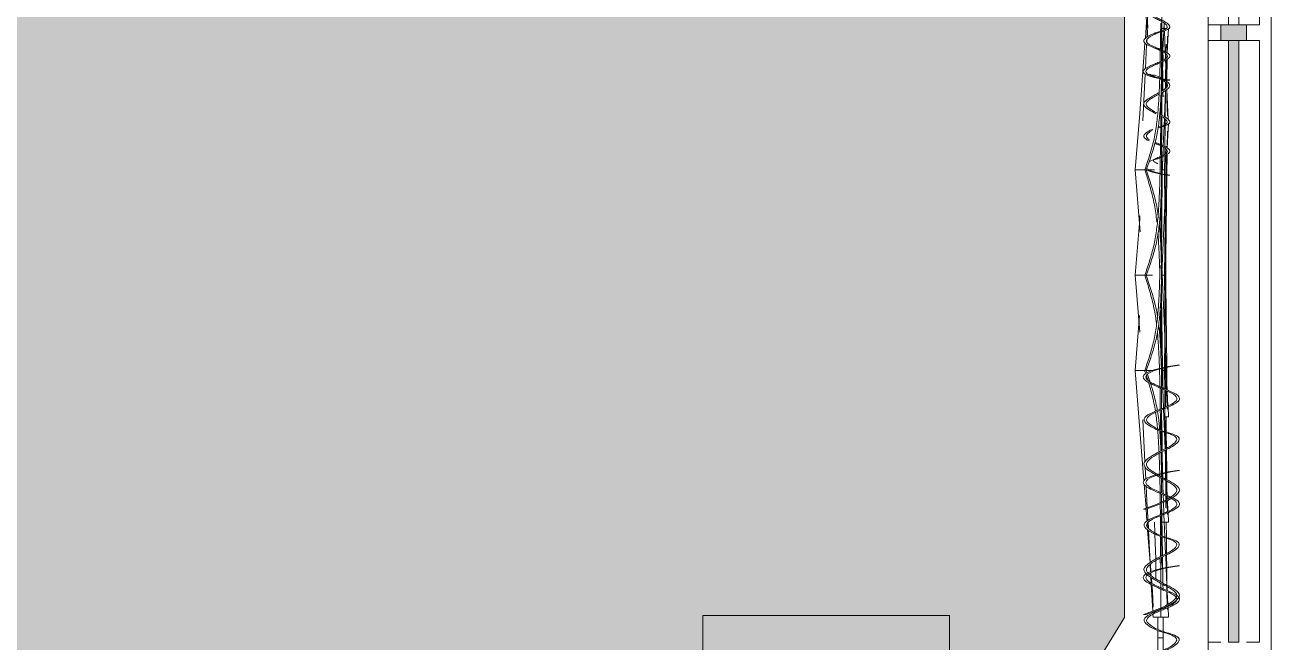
# Model space of a CAD drawing. Header units: inches. Extents: x -2332 to 1043, y -456 to 2193.
# Drawn here: x 884.5 to 1005.7, y 307.7 to 367.7 of the extents above; entities that cross this region are included whole.
import ezdxf

# ---------------------------------------------------------------- set-up
doc = ezdxf.new("R2010")
doc.units = ezdxf.units.IN
doc.header["$MEASUREMENT"] = 0
for name, color, linetype, lineweight in [('A-ANNO-KEYN', 231, 'Continuous', 9), ('A-CLNG', 13, 'Continuous', 13), ('A-GLAZ-CURT', 52, 'Continuous', 13), ('A-GLAZ-CWMG', 51, 'Continuous', 13), ('I-FURN', 30, 'Continuous', 9), ('I-WALL', 2, 'Continuous', 13)]:
    doc.layers.add(name, color=color, linetype=linetype, lineweight=lineweight)

# ---------------------------------------------------------------- blocks, each defined once
blk = doc.blocks.new('System Panel - Glazed-7824390-7TH FLOOR REFLECTED CEILING PLAN')
at = {"layer": 'A-GLAZ-CURT', "color": 8, "lineweight": 20}
for p, q in [((-30.25, -0.5), (-30.25, 0.5)), ((-30.25, 0.5), (30.25, 0.5)), ((30.25, -0.5), (-30.25, -0.5))]:
    blk.add_line(p, q, dxfattribs=at)
blk = doc.blocks.new('System Panel - Glazed-7824389-7TH FLOOR REFLECTED CEILING PLAN')
at = {"layer": 'A-GLAZ-CURT', "lineweight": 9}
blk.add_hatch(color=7, dxfattribs=at).paths.add_polyline_path([(-29.25, 0.5), (-29.25, -0.5), (29.25, -0.5), (29.25, 0.5), (-6.71, 0.5)], flags=0)
at = {"layer": 'A-GLAZ-CURT', "color": 8, "lineweight": 20}
for p, q in [((-29.25, -0.5), (-29.25, 0.5)), ((-29.25, 0.5), (29.25, 0.5)), ((29.25, 0.5), (29.25, -0.5)), ((29.25, -0.5), (-29.25, -0.5))]:
    blk.add_line(p, q, dxfattribs=at)
blk = doc.blocks.new('Rectangular Mullion - 2_5_ x 5_ rectangular-V21-7TH FLOOR REFLECTED CEILING PLAN')
at = {"layer": 'A-GLAZ-CWMG', "lineweight": 9}
for p, q in [((1000.83, 366.21), (999.58, 366.21)), ((1004.58, 366.21), (1003.33, 366.21)), ((1004.58, 307.71), (1004.58, 366.21)), ((999.58, 307.71), (1000.83, 307.71)), ((1003.33, 307.71), (1004.58, 307.71))]:
    blk.add_line(p, q, dxfattribs=at)
blk = doc.blocks.new('Rectangular Mullion - 2_5_ x 5_ rectangular-V22-7TH FLOOR REFLECTED CEILING PLAN')
at = {"layer": 'A-GLAZ-CWMG', "lineweight": 9}
for p, q in [((1004.58, 367.71), (1004.58, 428.21)), ((999.58, 367.71), (1000.83, 367.71)), ((1003.33, 367.71), (1004.58, 367.71))]:
    blk.add_line(p, q, dxfattribs=at)
blk = doc.blocks.new('Rectangular Mullion - 1_5_ x 2_5_ rectangular SS-7796925-7TH FLOOR REFLECTED CEILING PLAN')
at = {"layer": 'A-GLAZ-CWMG', "lineweight": 9}
blk.add_hatch(color=7, dxfattribs=at).paths.add_polyline_path([(-0.75, 0.5), (-0.75, 1.25), (0.75, 1.25), (0.75, -1.25), (-0.75, -1.25), (-0.75, -0.5)], flags=0)
at = {"layer": 'A-GLAZ-CWMG', "color": 8, "lineweight": 20}
for p, q in [((0.75, 1.25), (-0.75, 1.25)), ((-0.75, 1.25), (-0.75, -1.25)), ((0.75, -1.25), (0.75, 1.25)), ((-0.75, -1.25), (0.75, -1.25))]:
    blk.add_line(p, q, dxfattribs=at)
blk = doc.blocks.new('Curtains_and_Valance_14992 - Curtains_and_Valance_14992-7816730-7TH FLOOR REFLECTED CEILING PLAN')
at = {"layer": 'I-FURN'}
for p, q in [((0.1, -13.09), (0.14, -7.22)), ((-1.35, -9.6), (-1.47, -11.2)), ((-1.31, -11.08), (-1.28, -10.45)), ((0.02, -9.75), (0.02, -10)), ((0.07, -10), (0.02, -10)), ((0.07, -9.75), (0.07, -10)), ((0.22, -12.39), (0.31, -10.51)), ((0.31, -10.41), (0.34, -9.72)), ((-1.47, -14.15), (-1.35, -11.8)), ((-1.33, -11.6), (-1.32, -11.33)), ((0.54, -11.79), (0.53, -12.55)), ((0.18, -13.37), (0.22, -12.51)), ((0.52, -13.32), (0.5, -15.19)), ((0.53, -12.72), (0.52, -13.16)), ((0.11, -15.09), (0.18, -13.51)), ((-1.73, -19.22), (-1.5, -14.67)), ((0.08, -15.75), (0.1, -15.24)), ((0.5, -15.23), (0.49, -15.33)), ((0.49, -15.52), (0.49, -16.09)), ((0.48, -16.28), (0.45, -18.87)), ((0.45, -19.05), (0.44, -19.59)), ((0.44, -19.71), (0.42, -21.74)), ((0.41, -22.63), (0.39, -24)), ((0.41, -21.89), (0.41, -22.49)), ((-2.45, -24), (-1.98, -30.03)), ((-1.4, -24), (-1.54, -24)), ((-1.54, -24), (-1.4, -24)), ((0.39, -24), (0.39, -24.42)), ((0.39, -24.47), (0.6, -43.16)), ((0.56, -43.17), (0.1, -32.66)), ((0.65, -45.4), (0.56, -43.21)), ((0.6, -43.2), (0.62, -45.39)), ((1.61, -42.98), (1.86, -42.98)), ((0.72, -46.95), (0.66, -45.51)), ((0.77, -48), (0.73, -47.06)), ((-1.39, -56.98), (-1.64, -56.98))]:
    blk.add_line(p, q, dxfattribs=at)
at = {"layer": 'I-FURN', "flags": 128}
for points in [[(-1.51, -11.68), (-2.02, -18.53), (-2.45, -24)], [(0.2, -43.23), (0.1, -36.17), (0.1, -35.85)], [(0.25, -45.19), (0.23, -44.92), (0.21, -43.3)], [(0.62, -45.49), (0.62, -45.63), (0.67, -46.98)], [(0.67, -47.09), (0.67, -47.24), (0.67, -47.25)], [(0.43, -48), (0.48, -48), (0.6, -48), (0.69, -48), (0.75, -48), (0.77, -48)]]:
    blk.add_lwpolyline(points, dxfattribs=at)
at = {"layer": 'I-FURN'}
for points, knots in [([(0.01, -10.6), (0.01, -10.82), (0, -11.38), (-0.01, -11.94), (-0.01, -12.28)], [-0.95253, -0.95253, -0.95253, -0.95253, -0.9, -0.8238032, -0.8238032, -0.8238032, -0.8238032]), ([(0.1, -12.33), (0.1, -11.98), (0.09, -11.38), (0.08, -10.81), (0.08, -10.58)], [-0.1797054, -0.1797054, -0.1797054, -0.1797054, -0.1, -0.0457287, -0.0457287, -0.0457287, -0.0457287]), ([(-0.01, -12.4), (-0.02, -12.46), (-0.02, -12.82), (-0.03, -13.17), (-0.03, -13.46)], [-0.81545434, -0.81545434, -0.81545434, -0.81545434, -0.8, -0.73642031, -0.73642031, -0.73642031, -0.73642031]), ([(0.1, -13.4), (0.1, -13.14), (0.1, -12.82), (0.1, -12.5), (0.1, -12.45)], [-0.25872381, -0.25872381, -0.25872381, -0.25872381, -0.2, -0.1884559, -0.1884559, -0.1884559, -0.1884559]), ([(-0.04, -13.57), (-0.04, -13.7), (-0.05, -14.17), (-0.06, -14.65), (-0.07, -15)], [-0.7286671, -0.7286671, -0.7286671, -0.7286671, -0.7, -0.6255811, -0.6255811, -0.6255811, -0.6255811]), ([(0.09, -15.08), (0.1, -14.71), (0.1, -14.18), (0.1, -13.67), (0.1, -13.52)], [-0.3796272, -0.3796272, -0.3796272, -0.3796272, -0.3, -0.2668633, -0.2668633, -0.2668633, -0.2668633]), ([(-0.08, -15.13), (-0.08, -15.2), (-0.1, -15.75), (-0.13, -16.54), (-0.19, -17.5), (-0.24, -18.23), (-0.31, -18.96), (-0.4, -19.69), (-0.51, -20.42), (-0.71, -21.39), (-0.98, -22.35), (-1.29, -23.3), (-1.45, -23.77), (-1.54, -24)], [-0.6166271, -0.6166271, -0.6166271, -0.6166271, -0.6, -0.5, -0.45, -0.4, -0.35, -0.3, -0.25, -0.2, -0.1, -0.05, 0, 0, 0, 0]), ([(-1.4, -24), (-1.31, -23.77), (-1.14, -23.3), (-0.89, -22.59), (-0.67, -21.88), (-0.47, -21.16), (-0.32, -20.44), (-0.2, -19.7), (-0.11, -18.97), (-0.04, -18.24), (0.01, -17.52), (0.05, -16.55), (0.08, -15.79), (0.09, -15.27), (0.09, -15.22)], [-1, -1, -1, -1, -0.95, -0.9, -0.85, -0.8, -0.75, -0.7, -0.65, -0.6, -0.55, -0.5, -0.4, -0.3898148, -0.3898148, -0.3898148, -0.3898148]), ([(-1.54, -24), (-1.55, -24), (-1.97, -24), (-2.45, -24), (-2.45, -24)], [0.5653678, 0.5653678, 0.5653678, 0.5653678, 0.5726335, 0.8017248, 0.8017248, 0.8017248, 0.8017248]), ([(-2.45, -24), (-2.45, -24), (-1.99, -24), (-1.55, -24), (-1.53, -24)], [1.9593711, 1.9593711, 1.9593711, 1.9593711, 2.1884623, 2.1957281, 2.1957281, 2.1957281, 2.1957281]), ([(-1.54, -24), (-1.44, -24.26), (-1.27, -24.79), (-1.04, -25.58), (-0.82, -26.38), (-0.63, -27.18), (-0.49, -27.98), (-0.4, -28.63), (-0.36, -29.01), (-0.34, -29.12)], [-1, -1, -1, -1, -0.9615385, -0.9230769, -0.8846154, -0.8461538, -0.8076923, -0.7692308, -0.7534644, -0.7534644, -0.7534644, -0.7534644]), ([(-0.2, -28.62), (-0.23, -28.4), (-0.3, -27.92), (-0.44, -27.16), (-0.64, -26.36), (-0.87, -25.57), (-1.12, -24.78), (-1.31, -24.26), (-1.4, -24)], [-0.2237122, -0.2237122, -0.2237122, -0.2237122, -0.1923077, -0.1538462, -0.1153846, -0.0769231, -0.0384615, 0, 0, 0, 0]), ([(-0.57, -24), (-0.63, -24), (-0.8, -24), (-1, -24), (-1.12, -24)], [1.64548024, 1.64548024, 1.64548024, 1.64548024, 1.68117514, 1.72881693, 1.72881693, 1.72881693, 1.72881693]), ([(-1.12, -24), (-1, -24), (-0.8, -24), (-0.63, -24), (-0.57, -24)], [1.03227894, 1.03227894, 1.03227894, 1.03227894, 1.07992073, 1.11561563, 1.11561563, 1.11561563, 1.11561563]), ([(0.39, -24), (0.39, -24), (0.33, -24), (0.15, -24), (0.12, -24)], [0.8415912, 0.8415912, 0.8415912, 0.8415912, 0.9285503, 0.9477681, 0.9477681, 0.9477681, 0.9477681]), ([(0.12, -24), (0.15, -24), (0.33, -24), (0.38, -24), (0.37, -24)], [1.8133278, 1.8133278, 1.8133278, 1.8133278, 1.8325455, 1.9195047, 1.9195047, 1.9195047, 1.9195047]), ([(-0.25, -30.2), (-0.24, -30.26), (-0.22, -30.59), (-0.18, -31.18), (-0.13, -32.22), (-0.1, -33.08), (-0.08, -33.67), (-0.08, -33.76)], [-0.7014696, -0.7014696, -0.7014696, -0.7014696, -0.6923077, -0.6538462, -0.6153846, -0.5384615, -0.5252226, -0.5252226, -0.5252226, -0.5252226]), ([(0.08, -33.23), (0.07, -32.81), (0.06, -32.12), (0.02, -31.17), (-0.03, -30.37), (-0.08, -29.75), (-0.11, -29.38), (-0.12, -29.29)], [-0.4484661, -0.4484661, -0.4484661, -0.4484661, -0.3846154, -0.3461538, -0.3076923, -0.2692308, -0.2554567, -0.2554567, -0.2554567, -0.2554567]), ([(0.09, -42.71), (0.08, -42.36), (0.07, -41.62), (0.07, -40.43), (0.08, -39.17), (0.09, -37.84), (0.1, -36.45), (0.1, -35.22), (0.1, -34.45), (0.09, -34.18)], [-1, -1, -1, -1, -0.9230769, -0.8461538, -0.7692308, -0.6923077, -0.6153846, -0.5384615, -0.4968711, -0.4968711, -0.4968711, -0.4968711]), ([(-0.02, -37.31), (-0.02, -37.48), (-0.01, -38.58), (0, -39.87), (0, -40.94), (0, -41.19)], [-0.3372398, -0.3372398, -0.3372398, -0.3372398, -0.3076923, -0.1538462, -0.1051624, -0.1051624, -0.1051624, -0.1051624]), ([(-1.64, -56.98), (0.13, -56.34), (0.66, -56.03), (2.24, -55.04), (0.08, -53.99), (-0.13, -53.86), (-0.52, -53.59), (-2.41, -52.62), (-0.06, -51.37), (0.07, -51.31), (1.07, -50.84), (2.12, -49.99), (0.08, -49.42), (-0.1, -49.35), (-0.56, -49.18), (-2.4, -48.2), (-0.08, -47.31), (0.1, -47.23), (0.5, -47.06), (2.4, -46.2), (0.12, -45.29), (-0.06, -45.2), (-0.57, -44.96), (-3.36, -43.73), (1.61, -42.98)], [-2.535586, -2.535586, -2.535586, -2.535586, -2.414522, -2.27896, -2.153705, -2.066847, -1.987855, -1.841589, -1.704487, -1.595738, -1.523539, -1.396845, -1.295283, -1.217642, -1.140633, -1.000182, -0.867615, -0.781054, -0.705446, -0.567258, -0.435385, -0.346028, -0.240006, 0, 0, 0, 0]), ([(1.86, -42.98), (-3.11, -43.73), (-0.32, -44.96), (0.19, -45.2), (0.37, -45.29), (2.65, -46.2), (0.75, -47.06), (0.35, -47.23), (0.17, -47.31), (-2.15, -48.2), (-0.31, -49.18), (0.15, -49.35), (0.33, -49.42), (2.37, -49.99), (1.32, -50.84), (0.32, -51.31), (0.19, -51.37), (-2.16, -52.62), (-0.27, -53.59), (0.12, -53.86), (0.33, -53.99), (2.49, -55.04), (0.91, -56.03), (0.38, -56.34), (-1.39, -56.98)], [-2.535586, -2.535586, -2.535586, -2.535586, -2.29558, -2.189558, -2.100201, -1.968328, -1.83014, -1.754532, -1.667971, -1.535404, -1.394953, -1.317944, -1.240303, -1.138741, -1.012047, -0.939848, -0.831099, -0.693997, -0.547731, -0.468739, -0.381881, -0.256626, -0.121064, 0, 0, 0, 0])]:
    blk.add_open_spline(points, degree=3, knots=knots, dxfattribs=at)
for points in [[(0.02, -10), (0.02, -10.17), (0.01, -10.34), (0.01, -10.52)], [(0.08, -10.5), (0.08, -10.33), (0.07, -10.16), (0.07, -10)], [(0.07, -42.71), (0.07, -42.71), (0.08, -42.71), (0.09, -42.71)]]:
    blk.add_open_spline(points, degree=3, dxfattribs=at)
blk = doc.blocks.new('Curtains_and_Valance_14992 - Curtains_and_Valance_14992-V37-7TH FLOOR REFLECTED CEILING PLAN')
at = {"layer": 'I-FURN'}
for p, q in [((-1.43, 10.81), (-1.25, 8.55)), ((-1.22, 9.27), (-1.29, 10.7)), ((0.37, 9.12), (0.34, 9.78)), ((0.46, 6.99), (0.38, 9.02)), ((0.18, 6.13), (0.17, 7.01)), ((0.49, 6.32), (0.47, 6.83)), ((0.58, 4.29), (0.5, 6.17)), ((0.21, 4.36), (0.19, 5.99)), ((0.59, 5.5), (0.6, 4.29)), ((-0.83, 4.71), (-0.58, 4.71)), ((0.23, 3.22), (0.21, 4.19)), ((0.59, 4.11), (0.58, 4.27)), ((0.6, 4.27), (0.61, 4.09)), ((0.61, 3.58), (0.6, 3.85)), ((0.61, 3.83), (0.61, 3.58)), ((0.27, 2.59), (0.23, 3.07)), ((0.75, 0.4), (0.62, 3.32)), ((0.67, -0.75), (0.65, -2.38)), ((0.55, -4.95), (0.63, -3.04)), ((0.65, -2.99), (0.62, -4.97)), ((0.64, -2.78), (0.64, -2.65)), ((0.65, -2.71), (0.65, -2.77)), ((0.1, -15.28), (0.54, -4.98)), ((0.62, -4.98), (0.39, -23.67)), ((0.69, -4.98), (0.44, -4.98)), ((0.67, -5.02), (0.92, -5.02)), ((0.06, -7.04), (0.07, -10)), ((0.02, -7.93), (0.02, -10)), ((0.07, -10), (0.02, -10)), ((-2.03, -18.66), (-2.45, -24)), ((-0.11, -20.24), (-0.1, -19.92)), ((-2.45, -24), (-1.62, -34.74)), ((-1.4, -24), (-1.54, -24)), ((-1.54, -24), (-1.4, -24)), ((0.39, -23.75), (0.39, -24)), ((0.39, -24), (0.41, -25.8)), ((0.41, -25.9), (0.43, -27.58)), ((0.43, -27.69), (0.45, -29.95)), ((-1.52, -32.87), (-1.73, -28.8)), ((0.45, -30.02), (0.47, -31.62)), ((0.16, -34), (0.07, -32.05)), ((0.47, -31.74), (0.5, -33.93)), ((-1.43, -34.56), (-1.49, -33.42)), ((-1.59, -35.07), (-1.41, -37.4)), ((0.18, -34.39), (0.16, -34.06)), ((0.25, -35.98), (0.18, -34.53)), ((0.5, -33.97), (0.5, -34.57)), ((0.51, -34.7), (0.52, -36.09)), ((-1.29, -37.35), (-1.4, -35.27)), ((0.1, -35.91), (0.1, -35.85)), ((0.28, -36.73), (0.25, -36.09)), ((0.52, -36.2), (0.53, -36.56)), ((-1.41, -37.48), (-1.32, -38.64)), ((-1.22, -38.58), (-1.28, -37.44)), ((0.13, -37.97), (0.11, -36.91)), ((0.33, -37.88), (0.28, -36.84)), ((0.53, -36.73), (0.53, -37.37)), ((-1.18, -39.34), (-1.21, -38.76)), ((-0.55, -39.78), (-0.58, -38.75)), ((0.16, -40.1), (0.13, -38.07)), ((0.43, -40.19), (0.33, -37.98)), ((0.55, -38.75), (0.57, -40.23)), ((-1.3, -38.88), (-1.27, -39.24)), ((-1.25, -39.5), (-1.01, -42.66)), ((-1.01, -42.66), (-1.17, -39.56)), ((-0.47, -42.34), (-0.54, -39.91)), ((0.19, -42.01), (0.16, -40.18)), ((0.5, -41.86), (0.43, -40.27)), ((0.57, -40.31), (0.58, -41.81)), ((0.2, -43.23), (0.19, -42.12)), ((0.56, -43.17), (0.51, -41.97)), ((0.58, -41.94), (0.6, -43.16)), ((-0.96, -43.58), (-1, -42.84)), ((-0.99, -42.84), (-0.94, -43.56)), ((-0.45, -44.26), (-0.45, -43.47)), ((0.02, -42.71), (0.02, -43.28)), ((0.02, -42.71), (0.05, -42.71)), ((0.02, -43.35), (0.02, -44.54)), ((0.05, -42.71), (0.04, -43.28)), ((0.04, -43.34), (0.04, -44.55)), ((0.23, -44.67), (0.21, -43.3)), ((0.63, -44.88), (0.56, -43.21)), ((0.6, -43.2), (0.62, -44.87)), ((1.61, -42.98), (1.86, -42.98)), ((-0.94, -43.95), (-0.96, -43.68)), ((-0.93, -43.67), (-0.9, -43.98)), ((-0.91, -44.68), (-0.93, -44.12)), ((-0.76, -47.41), (-0.9, -44.82)), ((-0.89, -44.15), (-0.85, -44.71)), ((-0.45, -44.46), (-0.45, -44.41)), ((0.02, -44.69), (0.02, -45.12)), ((0.03, -44.7), (0.03, -45.13)), ((0.02, -45.24), (0.02, -47.09)), ((0.03, -45.24), (0.02, -47.09)), ((0.27, -45.41), (0.26, -45.34)), ((0.62, -45.01), (0.62, -45.39)), ((0.65, -45.4), (0.64, -45.02)), ((0.71, -46.74), (0.66, -45.51)), ((0.02, -47.2), (0.02, -47.26)), ((0.02, -47.2), (0.02, -47.27)), ((0.66, -46.91), (0.67, -46.98)), ((0.72, -46.95), (0.72, -46.88)), ((0.77, -48), (0.73, -47.06)), ((-0.75, -47.58), (-0.76, -47.52)), ((-0.73, -48), (-0.75, -47.7)), ((-0.25, -49.18), (-0.25, -48)), ((0.02, -47.36), (0.02, -48)), ((0.02, -47.36), (0.02, -48)), ((0.25, -48), (0.25, -49.38)), ((-0.25, -51.48), (-0.25, -49.29)), ((0.25, -49.45), (0.25, -51.23))]:
    blk.add_line(p, q, dxfattribs=at)
at = {"layer": 'I-FURN', "flags": 128}
for points in [[(0.17, 7.13), (0.1, 11.83), (0.1, 13.09)], [(0.61, 3.31), (0.62, 2.37), (0.67, 0.76), (0.67, 0.75)], [(0.43, 0), (0.48, 0), (0.58, 0)], [(0.58, 0), (0.48, 0), (0.43, 0)], [(0.66, -2.38), (0.74, -0.51), (0.76, -0.05)], [(0.16, -4.88), (0.27, -2.59), (0.27, -2.59)], [(0.1, -13.09), (0.15, -5.18), (0.16, -4.93)], [(0.11, -36.8), (0.1, -36.17), (0.1, -36.02)], [(-0.45, -43.41), (-0.45, -42.93), (-0.47, -42.48)], [(0.25, -45.23), (0.23, -44.92), (0.23, -44.8)], [(-0.84, -44.85), (-0.79, -45.47), (-0.7, -47.01)], [(0.62, -45.49), (0.62, -45.63), (0.66, -46.77)], [(0.67, -47.09), (0.67, -47.24), (0.67, -47.25)], [(-0.73, -48), (-0.71, -48), (-0.66, -48), (-0.57, -48), (-0.45, -48), (-0.31, -48), (-0.15, -48), (0.02, -48)], [(0.02, -48), (0.18, -48), (0.34, -48), (0.48, -48), (0.6, -48), (0.69, -48), (0.75, -48), (0.77, -48)]]:
    blk.add_lwpolyline(points, dxfattribs=at)
at = {"layer": 'I-FURN'}
for points, knots in [([(0.05, 3.11), (0.3, 3.25), (0.95, 3.73), (0.33, 4.2), (-0.61, 4.6), (-1.08, 4.79)], [-0.3379425, -0.3379425, -0.3379425, -0.3379425, -0.2566261, -0.1210637, -0.0330683, -0.0330683, -0.0330683, -0.0330683]), ([(-0.58, 4.71), (-0.03, 4.5), (0.34, 4.28), (1.33, 3.66), (0.33, 3.12), (0.04, 2.98)], [-2.5025176, -2.5025176, -2.5025176, -2.5025176, -2.4145222, -2.2789599, -2.1675837, -2.1675837, -2.1675837, -2.1675837]), ([(-0.44, 0.96), (-0.51, 0.99), (-0.71, 1.1), (-2.21, 1.89), (-0.85, 2.59), (-0.58, 2.78), (-0.46, 2.84), (-0.23, 2.97), (-0.19, 2.99)], [-0.8962465, -0.8962465, -0.8962465, -0.8962465, -0.8310987, -0.6939966, -0.547731, -0.4687392, -0.3818809, -0.3642532, -0.3642532, -0.3642532, -0.3642532]), ([(-0.17, 2.87), (-0.26, 2.82), (-0.34, 2.77), (-0.6, 2.59), (-1.96, 1.89), (-0.67, 1.21), (-0.4, 1.06), (-0.37, 1.05)], [-2.1325841, -2.1325841, -2.1325841, -2.1325841, -2.0668467, -1.9878549, -1.8415893, -1.7044872, -1.6881287, -1.6881287, -1.6881287, -1.6881287]), ([(-0.09, 0.91), (-0.07, 0.9), (0.05, 0.85), (0.54, 0.62), (1.29, 0.01), (-0.03, -0.36), (-0.21, -0.42), (-0.25, -0.44)], [-1.607344, -1.607344, -1.607344, -1.607344, -1.5957381, -1.5235391, -1.3968453, -1.2952834, -1.2482835, -1.2482835, -1.2482835, -1.2482835]), ([(-0.24, -0.35), (0.02, -0.28), (1.02, 0.02), (0.37, 0.55), (-0.02, 0.76), (-0.1, 0.8)], [-1.2329466, -1.2329466, -1.2329466, -1.2329466, -1.1387406, -1.0120468, -0.9733341, -0.9733341, -0.9733341, -0.9733341]), ([(-1.11, -1.69), (-1.35, -1.57), (-2, -1.17), (-1.08, -0.68), (-0.79, -0.55), (-0.75, -0.53)], [-1.6143606, -1.6143606, -1.6143606, -1.6143606, -1.535404, -1.394953, -1.3695045, -1.3695045, -1.3695045, -1.3695045]), ([(-0.81, -0.68), (-1.09, -0.83), (-1.6, -1.17), (-1.23, -1.48), (-1.08, -1.57)], [-1.1152669, -1.1152669, -1.1152669, -1.1152669, -1.0001819, -0.9459031, -0.9459031, -0.9459031, -0.9459031]), ([(-1.08, -3.68), (-1.03, -3.66), (-0.7, -3.51), (-0.52, -3.43), (-0.39, -3.36), (1.24, -2.71), (-0.12, -2.1), (-0.38, -1.99), (-0.45, -1.96), (-0.52, -1.93)], [-2.3143251, -2.3143251, -2.3143251, -2.3143251, -2.2955795, -2.1895577, -2.1002012, -1.968328, -1.8301397, -1.7545324, -1.6977692, -1.6977692, -1.6977692, -1.6977692]), ([(-0.52, -1.83), (-0.48, -1.85), (-0.24, -1.94), (-0.16, -1.97), (0.12, -2.1), (1.51, -2.71), (-0.19, -3.36), (-0.16, -3.43), (-0.93, -3.51), (-0.49, -3.79), (-0.27, -3.9)], [-0.8823549, -0.8823549, -0.8823549, -0.8823549, -0.8676145, -0.7810535, -0.7054462, -0.5672579, -0.4353847, -0.3460282, -0.2400064, -0.1781492, -0.1781492, -0.1781492, -0.1781492]), ([(-1.4, -24), (-1.31, -23.77), (-1.14, -23.3), (-0.89, -22.59), (-0.67, -21.88), (-0.47, -21.16), (-0.32, -20.44), (-0.2, -19.7), (-0.11, -18.97), (-0.04, -18.24), (0.01, -17.52), (0.05, -16.55), (0.09, -15.36), (0.1, -13.96), (0.1, -12.6), (0.09, -11.27), (0.08, -10.42), (0.07, -10)], [-1, -1, -1, -1, -0.95, -0.9, -0.85, -0.8, -0.75, -0.7, -0.65, -0.6, -0.55, -0.5, -0.4, -0.3, -0.2, -0.1, 0, 0, 0, 0]), ([(0.02, -10), (0.01, -10.42), (0.01, -10.91), (0, -11.41), (0, -11.48)], [-1, -1, -1, -1, -0.9, -0.8848785, -0.8848785, -0.8848785, -0.8848785]), ([(-0.04, -13.75), (-0.04, -13.82), (-0.05, -14.35), (-0.08, -15.36), (-0.13, -16.54), (-0.19, -17.5), (-0.23, -18.17), (-0.27, -18.6), (-0.29, -18.78)], [-0.7159399, -0.7159399, -0.7159399, -0.7159399, -0.7, -0.6, -0.5, -0.45, -0.4, -0.3621551, -0.3621551, -0.3621551, -0.3621551]), ([(-0.3, -18.87), (-0.3, -18.9), (-0.33, -19.17), (-0.4, -19.69), (-0.51, -20.42), (-0.71, -21.39), (-0.98, -22.35), (-1.29, -23.3), (-1.45, -23.77), (-1.54, -24)], [-0.3562529, -0.3562529, -0.3562529, -0.3562529, -0.35, -0.3, -0.25, -0.2, -0.1, -0.05, 0, 0, 0, 0]), ([(-1.54, -24), (-1.55, -24), (-1.97, -24), (-2.45, -24), (-2.45, -24)], [0.5653678, 0.5653678, 0.5653678, 0.5653678, 0.5726335, 0.8017248, 0.8017248, 0.8017248, 0.8017248]), ([(-2.45, -24), (-2.45, -24), (-1.99, -24), (-1.55, -24), (-1.53, -24)], [1.9593711, 1.9593711, 1.9593711, 1.9593711, 2.1884623, 2.1957281, 2.1957281, 2.1957281, 2.1957281]), ([(-0.78, -24), (-0.78, -24), (-0.97, -24), (-1.19, -24), (-1.41, -24)], [1.68047876, 1.68047876, 1.68047876, 1.68047876, 1.68117514, 1.76627385, 1.76627385, 1.76627385, 1.76627385]), ([(-1.4, -24), (-1.19, -24), (-0.97, -24), (-0.78, -24), (-0.78, -24)], [0.99482202, 0.99482202, 0.99482202, 0.99482202, 1.07992073, 1.08061711, 1.08061711, 1.08061711, 1.08061711]), ([(0.39, -24), (0.39, -24), (0.33, -24), (0.17, -24), (0.15, -24)], [0.8415912, 0.8415912, 0.8415912, 0.8415912, 0.9285503, 0.9419478, 0.9419478, 0.9419478, 0.9419478]), ([(0.15, -24), (0.17, -24), (0.33, -24), (0.38, -24), (0.37, -24)], [1.8191481, 1.8191481, 1.8191481, 1.8191481, 1.8325455, 1.9195047, 1.9195047, 1.9195047, 1.9195047]), ([(-1.37, -24.5), (-1.34, -24.59), (-1.29, -24.75), (-1.24, -24.9), (-1.22, -24.95)], [-0.97564741, -0.97564741, -0.97564741, -0.97564741, -0.96153846, -0.95344496, -0.95344496, -0.95344496, -0.95344496]), ([(-1.01, -25.11), (-1.05, -25), (-1.13, -24.76), (-1.22, -24.52), (-1.26, -24.39)], [-0.05462595, -0.05462595, -0.05462595, -0.05462595, -0.03846154, -0.0191947, -0.0191947, -0.0191947, -0.0191947]), ([(-1.16, -25.17), (-1.12, -25.31), (-1, -25.71), (-0.82, -26.38), (-0.63, -27.17), (-0.54, -27.71), (-0.5, -27.97)], [-0.9427192, -0.9427192, -0.9427192, -0.9427192, -0.9230769, -0.8846154, -0.8461538, -0.8080818, -0.8080818, -0.8080818, -0.8080818]), ([(-0.31, -27.9), (-0.35, -27.65), (-0.44, -27.14), (-0.64, -26.36), (-0.82, -25.74), (-0.93, -25.38), (-0.96, -25.28)], [-0.1890617, -0.1890617, -0.1890617, -0.1890617, -0.1538462, -0.1153846, -0.0769231, -0.0629717, -0.0629717, -0.0629717, -0.0629717]), ([(-0.48, -28.08), (-0.44, -28.31), (-0.37, -28.82), (-0.32, -29.35), (-0.29, -29.64), (-0.29, -29.66)], [-0.80322176, -0.80322176, -0.80322176, -0.80322176, -0.76923077, -0.73076923, -0.72733072, -0.72733072, -0.72733072, -0.72733072]), ([(-0.08, -29.76), (-0.08, -29.7), (-0.1, -29.5), (-0.13, -29.17), (-0.19, -28.65), (-0.25, -28.25), (-0.29, -27.99)], [-0.27792325, -0.27792325, -0.27792325, -0.27792325, -0.26923077, -0.25, -0.23076923, -0.19356023, -0.19356023, -0.19356023, -0.19356023]), ([(-0.28, -29.78), (-0.26, -29.98), (-0.23, -30.45), (-0.18, -31.17), (-0.16, -31.68), (-0.15, -31.92)], [-0.7217781, -0.7217781, -0.7217781, -0.7217781, -0.6923077, -0.6538462, -0.6173777, -0.6173777, -0.6173777, -0.6173777]), ([(0.04, -31.83), (0.03, -31.61), (0.01, -31.13), (-0.02, -30.47), (-0.06, -30.03), (-0.07, -29.86)], [-0.37856968, -0.37856968, -0.37856968, -0.37856968, -0.34615385, -0.30769231, -0.28279239, -0.28279239, -0.28279239, -0.28279239]), ([(-0.14, -32.05), (-0.12, -32.54), (-0.1, -33.21), (-0.08, -33.88), (-0.07, -34.06)], [-0.610993, -0.610993, -0.610993, -0.610993, -0.5384615, -0.509866, -0.509866, -0.509866, -0.509866]), ([(0.09, -34.02), (0.09, -33.84), (0.08, -33.16), (0.07, -32.47), (0.05, -31.95)], [-0.4883679, -0.4883679, -0.4883679, -0.4883679, -0.4615385, -0.3846488, -0.3846488, -0.3846488, -0.3846488]), ([(-0.07, -34.4), (-0.06, -34.6), (-0.05, -35.09), (-0.04, -35.57), (-0.04, -35.85)], [-0.49242124, -0.49242124, -0.49242124, -0.49242124, -0.46153846, -0.41651168, -0.41651168, -0.41651168, -0.41651168]), ([(0.1, -35.91), (0.1, -35.61), (0.1, -35.14), (0.1, -34.66), (0.1, -34.49)], [-0.58701374, -0.58701374, -0.58701374, -0.58701374, -0.53846154, -0.51267408, -0.51267408, -0.51267408, -0.51267408]), ([(-0.04, -35.92), (-0.03, -36.1), (-0.03, -36.41), (-0.03, -36.73), (-0.02, -36.87)], [-0.41276447, -0.41276447, -0.41276447, -0.41276447, -0.38461538, -0.36139786, -0.36139786, -0.36139786, -0.36139786]), ([(0.1, -36.81), (0.1, -36.69), (0.1, -36.43), (0.1, -36.16), (0.1, -36.02)], [-0.63588444, -0.63588444, -0.63588444, -0.63588444, -0.61538462, -0.59314994, -0.59314994, -0.59314994, -0.59314994]), ([(-0.02, -36.97), (-0.02, -37.26), (-0.02, -37.62), (-0.01, -37.96), (-0.01, -38.03)], [-0.35583391, -0.35583391, -0.35583391, -0.35583391, -0.30769231, -0.29668902, -0.29668902, -0.29668902, -0.29668902]), ([(0.09, -37.98), (0.09, -37.93), (0.09, -37.58), (0.1, -37.23), (0.1, -36.92)], [-0.70111886, -0.70111886, -0.70111886, -0.70111886, -0.69230769, -0.64184294, -0.64184294, -0.64184294, -0.64184294]), ([(0.08, -40.08), (0.08, -39.78), (0.08, -39.13), (0.09, -38.45), (0.09, -38.09)], [-0.8248307, -0.8248307, -0.8248307, -0.8248307, -0.7692308, -0.7070159, -0.7070159, -0.7070159, -0.7070159]), ([(0, -40.14), (0, -40.23), (0, -40.74), (0, -41.41), (-0.01, -41.94), (-0.02, -42.11)], [-0.1714956, -0.1714956, -0.1714956, -0.1714956, -0.1538462, -0.0769231, -0.0422091, -0.0422091, -0.0422091, -0.0422091]), ([(0.08, -42.07), (0.07, -41.92), (0.07, -41.38), (0.07, -40.74), (0.07, -40.25), (0.07, -40.16)], [-0.9545531, -0.9545531, -0.9545531, -0.9545531, -0.9230769, -0.8461538, -0.8301943, -0.8301943, -0.8301943, -0.8301943]), ([(-1.64, -56.98), (0.13, -56.34), (0.66, -56.03), (2.24, -55.04), (0.08, -53.99), (-0.13, -53.86), (-0.52, -53.59), (-2.41, -52.62), (-0.06, -51.37), (0.07, -51.31), (1.07, -50.84), (2.12, -49.99), (0.08, -49.42), (-0.1, -49.35), (-0.56, -49.18), (-2.4, -48.2), (-0.08, -47.31), (0.1, -47.23), (0.5, -47.06), (2.4, -46.2), (0.12, -45.29), (-0.06, -45.2), (-0.57, -44.96), (-3.36, -43.73), (1.61, -42.98)], [-2.535586, -2.535586, -2.535586, -2.535586, -2.414522, -2.27896, -2.153705, -2.066847, -1.987855, -1.841589, -1.704487, -1.595738, -1.523539, -1.396845, -1.295283, -1.217642, -1.140633, -1.000182, -0.867615, -0.781054, -0.705446, -0.567258, -0.435385, -0.346028, -0.240006, 0, 0, 0, 0]), ([(1.86, -42.98), (-3.11, -43.73), (-0.32, -44.96), (0.19, -45.2), (0.37, -45.29), (2.65, -46.2), (0.75, -47.06), (0.35, -47.23), (0.17, -47.31), (-2.15, -48.2), (-0.31, -49.18), (0.15, -49.35), (0.33, -49.42), (2.37, -49.99), (1.32, -50.84), (0.32, -51.31), (0.19, -51.37), (-2.16, -52.62), (-0.27, -53.59), (0.12, -53.86), (0.33, -53.99), (2.49, -55.04), (0.91, -56.03), (0.38, -56.34), (-1.39, -56.98)], [-2.535586, -2.535586, -2.535586, -2.535586, -2.29558, -2.189558, -2.100201, -1.968328, -1.83014, -1.754532, -1.667971, -1.535404, -1.394953, -1.317944, -1.240303, -1.138741, -1.012047, -0.939848, -0.831099, -0.693997, -0.547731, -0.468739, -0.381881, -0.256626, -0.121064, 0, 0, 0, 0])]:
    blk.add_open_spline(points, degree=3, knots=knots, dxfattribs=at)
for points in [[(0.44, -4.98), (-0.58, -4.82), (-1.15, -4.64), (-1.44, -4.48)], [(-1.35, -4.36), (-1.16, -4.56), (-0.51, -4.77), (0.7, -4.98)], [(0.44, -4.98), (0.48, -4.99), (0.56, -5), (0.64, -5.01), (0.67, -5.02)], [(0.92, -5.02), (0.89, -5.01), (0.81, -5), (0.73, -4.99), (0.69, -4.98)], [(-1.54, -24), (-1.5, -24.1), (-1.46, -24.21), (-1.43, -24.31)], [(-1.32, -24.24), (-1.35, -24.16), (-1.38, -24.08), (-1.4, -24)], [(-0.07, -34.13), (-0.07, -34.16), (-0.07, -34.2), (-0.07, -34.24)], [(0.1, -34.35), (0.1, -34.26), (0.09, -34.17), (0.09, -34.08)], [(-0.01, -38.13), (-0.01, -38.79), (0, -39.43), (0, -40.04)], [(-0.02, -42.25), (-0.02, -42.4), (-0.03, -42.56), (-0.03, -42.71)], [(0.09, -42.71), (0.08, -42.54), (0.08, -42.37), (0.08, -42.19)], [(-0.03, -42.71), (-0.02, -42.71), (-0.01, -42.71), (0.01, -42.71), (0.02, -42.71)], [(0.05, -42.71), (0.05, -42.71), (0.07, -42.71), (0.08, -42.71), (0.09, -42.71)]]:
    blk.add_open_spline(points, degree=3, dxfattribs=at)
blk = doc.blocks.new('Curtains_and_Valance_14992 - Curtains_and_Valance_14992-V39-7TH FLOOR REFLECTED CEILING PLAN')
at = {"layer": 'I-FURN'}
for p, q in [((0.67, -0.75), (0.65, -2.38)), ((0.55, -4.95), (0.63, -3.01)), ((0.65, -2.99), (0.62, -4.97)), ((0.64, -2.78), (0.64, -2.65)), ((0.65, -2.71), (0.65, -2.77)), ((0.39, -8.59), (0.5, -6.02)), ((0.69, -4.98), (0.44, -4.98)), ((0.51, -5.82), (0.53, -5.31)), ((0.54, -5.11), (0.54, -4.98)), ((0.62, -5.43), (0.61, -5.67)), ((0.62, -4.98), (0.62, -5.17)), ((0.67, -5.02), (0.92, -5.02)), ((0.02, -6.93), (0.02, -8.39)), ((0.05, -6.27), (0.06, -8.41)), ((0.13, -8.42), (0.14, -6.22)), ((0.02, -8.52), (0.02, -9.53)), ((0.02, -9.6), (0.02, -10)), ((0.06, -8.54), (0.07, -9.51)), ((0.07, -9.59), (0.07, -10)), ((0.1, -13.09), (0.13, -8.58)), ((0.27, -11.41), (0.35, -9.5)), ((0.35, -9.39), (0.38, -8.75)), ((0.07, -10), (0.02, -10)), ((0.23, -12.35), (0.26, -11.54)), ((0.54, -11.73), (0.53, -12.15)), ((0.54, -11.44), (0.54, -11.55)), ((0.15, -14.13), (0.22, -12.46)), ((0.53, -12.32), (0.51, -14.2)), ((0.11, -15), (0.15, -14.17)), ((0.51, -14.23), (0.39, -24)), ((-2.45, -24), (-2.02, -29.52)), ((-1.4, -24), (-1.54, -24)), ((-1.54, -24), (-1.4, -24)), ((0.39, -24), (0.49, -32.92)), ((0.12, -33.02), (0.01, -30.61)), ((0.21, -35.06), (0.12, -33.07)), ((0.49, -32.98), (0.51, -35.09)), ((0.29, -36.9), (0.21, -35.07)), ((0.51, -35.19), (0.53, -36.78)), ((0.14, -39.1), (0.11, -37.07)), ((0.38, -39.18), (0.29, -37)), ((0.54, -37.75), (0.55, -39.23)), ((0.17, -41.01), (0.15, -39.18)), ((0.46, -40.88), (0.39, -39.25)), ((0.56, -39.3), (0.57, -40.83)), ((0.2, -43.23), (0.17, -41.14)), ((0.56, -43.17), (0.46, -40.99)), ((0.57, -40.94), (0.6, -43.16)), ((0.21, -43.66), (0.21, -43.3)), ((0.59, -43.86), (0.56, -43.21)), ((0.6, -43.2), (0.61, -43.88)), ((1.61, -42.98), (1.86, -42.98)), ((0.65, -45.4), (0.59, -43.99)), ((0.61, -44), (0.62, -45.39)), ((0.27, -45.41), (0.26, -45.34)), ((0.63, -45.93), (0.67, -46.98)), ((0.67, -45.77), (0.66, -45.51)), ((0.72, -46.95), (0.68, -45.9)), ((0.77, -48), (0.73, -47.06)), ((-1.39, -56.98), (-1.64, -56.98)), ((-0.25, -58.43), (-0.25, -57.25)), ((0.25, -57.25), (0.25, -58.63)), ((-0.25, -59.23), (-0.25, -58.54)), ((0.25, -59.23), (-0.25, -59.23)), ((0.25, -58.71), (0.25, -59.23))]:
    blk.add_line(p, q, dxfattribs=at)
at = {"layer": 'I-FURN', "flags": 128}
for points in [[(0.11, 0), (0.18, 0), (0.34, 0), (0.48, 0), (0.58, 0)], [(0.58, 0), (0.48, 0), (0.34, 0), (0.18, 0), (0.11, 0)], [(0.66, -2.38), (0.74, -0.51), (0.76, -0.05)], [(0.16, -4.87), (0.27, -2.59), (0.27, -2.59)], [(0.14, -6.08), (0.15, -5.18), (0.15, -5.02)], [(-2, -18.21), (-2.02, -18.53), (-2.45, -24)], [(0.11, -36.97), (0.1, -36.17), (0.1, -35.85)], [(0.25, -45.23), (0.23, -44.92), (0.21, -43.8)], [(0.62, -45.49), (0.62, -45.63), (0.63, -45.79)], [(0.67, -47.09), (0.67, -47.24), (0.67, -47.25)], [(0.09, -48), (0.18, -48), (0.34, -48), (0.48, -48), (0.6, -48), (0.69, -48), (0.75, -48), (0.77, -48)]]:
    blk.add_lwpolyline(points, dxfattribs=at)
at = {"layer": 'I-FURN'}
for points, knots in [([(0.44, -4.98), (-2.83, -4.45), (-0.88, -3.59), (-0.52, -3.43), (-0.39, -3.36), (1.24, -2.71), (-0.12, -2.1), (-0.41, -1.97), (-0.54, -1.92), (-2.2, -1.28), (-0.88, -0.57), (-0.55, -0.46), (-0.42, -0.4), (1.04, 0.01), (0.29, 0.62), (-0.43, 0.95), (-0.53, 1), (-2.21, 1.89), (-0.85, 2.59), (-0.57, 2.78), (-0.43, 2.87), (1.13, 3.63), (0.09, 4.28), (-0.28, 4.5), (-0.83, 4.71)], [-2.53012, -2.53012, -2.53012, -2.53012, -2.29558, -2.189558, -2.100201, -1.968328, -1.83014, -1.754532, -1.667971, -1.535404, -1.394953, -1.317944, -1.240303, -1.138741, -1.012047, -0.939848, -0.831099, -0.693997, -0.547731, -0.468739, -0.381881, -0.256626, -0.121064, -0.033068, -0.033068, -0.033068, -0.033068]), ([(-0.58, 4.71), (-0.03, 4.5), (0.34, 4.28), (1.38, 3.63), (-0.18, 2.87), (-0.32, 2.78), (-0.6, 2.59), (-1.96, 1.89), (-0.28, 1), (-0.18, 0.95), (0.54, 0.62), (1.29, 0.01), (-0.17, -0.4), (-0.3, -0.46), (-0.63, -0.57), (-1.95, -1.28), (-0.29, -1.92), (-0.16, -1.97), (0.13, -2.1), (1.49, -2.71), (-0.14, -3.36), (-0.27, -3.43), (-0.63, -3.59), (-2.58, -4.45), (0.69, -4.98)], [-2.502518, -2.502518, -2.502518, -2.502518, -2.414522, -2.27896, -2.153705, -2.066847, -1.987855, -1.841589, -1.704487, -1.595738, -1.523539, -1.396845, -1.295283, -1.217642, -1.140633, -1.000182, -0.867615, -0.781054, -0.705446, -0.567258, -0.435385, -0.346028, -0.240006, -0.005466, -0.005466, -0.005466, -0.005466]), ([(0.09, -11.33), (0.09, -11.32), (0.08, -10.86), (0.08, -10.42), (0.07, -10)], [-0.1041014, -0.1041014, -0.1041014, -0.1041014, -0.1, 0, 0, 0, 0]), ([(-0.02, -12.6), (-0.03, -13.05), (-0.04, -13.54), (-0.05, -14.04), (-0.05, -14.08)], [-0.8, -0.8, -0.8, -0.8, -0.7, -0.6913573, -0.6913573, -0.6913573, -0.6913573]), ([(0.1, -14.11), (0.1, -14.07), (0.1, -13.56), (0.1, -13.03), (0.1, -12.55), (0.1, -12.52)], [-0.3103576, -0.3103576, -0.3103576, -0.3103576, -0.3, -0.2, -0.1933479, -0.1933479, -0.1933479, -0.1933479]), ([(-1.4, -24), (-1.31, -23.77), (-1.14, -23.3), (-0.89, -22.59), (-0.67, -21.88), (-0.47, -21.16), (-0.32, -20.44), (-0.2, -19.7), (-0.11, -18.97), (-0.04, -18.24), (0.01, -17.52), (0.05, -16.55), (0.09, -15.43), (0.1, -14.56), (0.1, -14.16)], [-1, -1, -1, -1, -0.95, -0.9, -0.85, -0.8, -0.75, -0.7, -0.65, -0.6, -0.55, -0.5, -0.4, -0.3139018, -0.3139018, -0.3139018, -0.3139018]), ([(-0.05, -14.13), (-0.06, -14.54), (-0.08, -15.41), (-0.13, -16.54), (-0.18, -17.48), (-0.22, -17.95), (-0.24, -18.17)], [-0.6878186, -0.6878186, -0.6878186, -0.6878186, -0.6, -0.5, -0.45, -0.4040736, -0.4040736, -0.4040736, -0.4040736]), ([(-0.25, -18.37), (-0.27, -18.57), (-0.31, -19.01), (-0.4, -19.69), (-0.51, -20.42), (-0.71, -21.39), (-0.98, -22.35), (-1.29, -23.3), (-1.45, -23.77), (-1.54, -24)], [-0.3901899, -0.3901899, -0.3901899, -0.3901899, -0.35, -0.3, -0.25, -0.2, -0.1, -0.05, 0, 0, 0, 0]), ([(-1.54, -24), (-1.55, -24), (-1.97, -24), (-2.45, -24), (-2.45, -24)], [0.5653678, 0.5653678, 0.5653678, 0.5653678, 0.5726335, 0.8017248, 0.8017248, 0.8017248, 0.8017248]), ([(-2.45, -24), (-2.45, -24), (-1.99, -24), (-1.55, -24), (-1.53, -24)], [1.9593711, 1.9593711, 1.9593711, 1.9593711, 2.1884623, 2.1957281, 2.1957281, 2.1957281, 2.1957281]), ([(-1.54, -24), (-1.44, -24.26), (-1.27, -24.79), (-1.04, -25.58), (-0.82, -26.38), (-0.63, -27.18), (-0.5, -27.93), (-0.43, -28.42), (-0.4, -28.64)], [-1, -1, -1, -1, -0.9615385, -0.9230769, -0.8846154, -0.8461538, -0.8076923, -0.7764349, -0.7764349, -0.7764349, -0.7764349]), ([(-0.77, -24), (-0.77, -24), (-0.97, -24), (-1.19, -24), (-1.41, -24)], [1.67925541, 1.67925541, 1.67925541, 1.67925541, 1.68117514, 1.76627385, 1.76627385, 1.76627385, 1.76627385]), ([(-0.27, -28.12), (-0.28, -28.07), (-0.33, -27.75), (-0.44, -27.16), (-0.64, -26.36), (-0.87, -25.57), (-1.12, -24.78), (-1.31, -24.26), (-1.4, -24)], [-0.199651, -0.199651, -0.199651, -0.199651, -0.1923077, -0.1538462, -0.1153846, -0.0769231, -0.0384615, 0, 0, 0, 0]), ([(-1.4, -24), (-1.19, -24), (-0.97, -24), (-0.77, -24), (-0.77, -24)], [0.99482202, 0.99482202, 0.99482202, 0.99482202, 1.07992073, 1.08184046, 1.08184046, 1.08184046, 1.08184046]), ([(0.39, -24), (0.39, -24), (0.33, -24), (0.15, -24), (0.11, -24)], [0.8415912, 0.8415912, 0.8415912, 0.8415912, 0.9285503, 0.9494542, 0.9494542, 0.9494542, 0.9494542]), ([(0.11, -24), (0.15, -24), (0.33, -24), (0.38, -24), (0.37, -24)], [1.8116416, 1.8116416, 1.8116416, 1.8116416, 1.8325455, 1.9195047, 1.9195047, 1.9195047, 1.9195047]), ([(0.08, -33.02), (0.07, -32.67), (0.05, -32.05), (0.02, -31.17), (-0.03, -30.37), (-0.08, -29.71), (-0.13, -29.17), (-0.16, -28.91), (-0.18, -28.77)], [-0.4379656, -0.4379656, -0.4379656, -0.4379656, -0.3846154, -0.3461538, -0.3076923, -0.2692308, -0.25, -0.2307692, -0.2307692, -0.2307692, -0.2307692]), ([(-0.3, -29.53), (-0.3, -29.55), (-0.27, -29.84), (-0.23, -30.39), (-0.18, -31.18), (-0.14, -32.08), (-0.11, -32.7), (-0.1, -33.07)], [-0.733554, -0.733554, -0.733554, -0.733554, -0.7307692, -0.6923077, -0.6538462, -0.6153846, -0.5602194, -0.5602194, -0.5602194, -0.5602194]), ([(-0.1, -33.13), (-0.1, -33.26), (-0.08, -33.83), (-0.06, -34.4), (-0.06, -34.84)], [-0.55696408, -0.55696408, -0.55696408, -0.55696408, -0.53846154, -0.46977524, -0.46977524, -0.46977524, -0.46977524]), ([(0.1, -34.91), (0.1, -34.44), (0.09, -33.84), (0.08, -33.22), (0.08, -33.09)], [-0.53434158, -0.53434158, -0.53434158, -0.53434158, -0.46153846, -0.44122598, -0.44122598, -0.44122598, -0.44122598]), ([(-0.05, -34.9), (-0.05, -34.93), (-0.04, -35.46), (-0.03, -36.17), (-0.02, -36.84), (-0.02, -37.04)], [-0.4664094, -0.4664094, -0.4664094, -0.4664094, -0.4615385, -0.3846154, -0.35222, -0.35222, -0.35222, -0.35222]), ([(0.1, -36.99), (0.1, -36.8), (0.1, -36.16), (0.1, -35.5), (0.1, -35.02)], [-0.6453668, -0.6453668, -0.6453668, -0.6453668, -0.6153846, -0.5402843, -0.5402843, -0.5402843, -0.5402843]), ([(-0.02, -37.14), (-0.02, -37.37), (-0.01, -38.02), (-0.01, -38.65), (-0.01, -39.04)], [-0.3467563, -0.3467563, -0.3467563, -0.3467563, -0.3076923, -0.2373895, -0.2373895, -0.2373895, -0.2373895]), ([(0.08, -39.07), (0.09, -38.67), (0.09, -38.01), (0.1, -37.34), (0.1, -37.09)], [-0.7643106, -0.7643106, -0.7643106, -0.7643106, -0.6923077, -0.6510038, -0.6510038, -0.6510038, -0.6510038]), ([(0.07, -41.07), (0.07, -40.86), (0.07, -40.24), (0.08, -39.59), (0.08, -39.16)], [-0.887806, -0.887806, -0.887806, -0.887806, -0.8461538, -0.7693736, -0.7693736, -0.7693736, -0.7693736]), ([(0.09, -42.71), (0.08, -42.36), (0.07, -41.86), (0.07, -41.33), (0.07, -41.2)], [-1, -1, -1, -1, -0.9230769, -0.8960382, -0.8960382, -0.8960382, -0.8960382]), ([(-1.64, -56.98), (0.13, -56.34), (0.66, -56.03), (2.24, -55.04), (0.08, -53.99), (-0.13, -53.86), (-0.52, -53.59), (-2.41, -52.62), (-0.06, -51.37), (0.07, -51.31), (1.07, -50.84), (2.12, -49.99), (0.08, -49.42), (-0.1, -49.35), (-0.56, -49.18), (-2.4, -48.2), (-0.08, -47.31), (0.1, -47.23), (0.5, -47.06), (2.4, -46.2), (0.12, -45.29), (-0.06, -45.2), (-0.57, -44.96), (-3.36, -43.73), (1.61, -42.98)], [-2.535586, -2.535586, -2.535586, -2.535586, -2.414522, -2.27896, -2.153705, -2.066847, -1.987855, -1.841589, -1.704487, -1.595738, -1.523539, -1.396845, -1.295283, -1.217642, -1.140633, -1.000182, -0.867615, -0.781054, -0.705446, -0.567258, -0.435385, -0.346028, -0.240006, 0, 0, 0, 0]), ([(1.86, -42.98), (-3.11, -43.73), (-0.32, -44.96), (0.19, -45.2), (0.37, -45.29), (2.65, -46.2), (0.75, -47.06), (0.35, -47.23), (0.17, -47.31), (-2.15, -48.2), (-0.31, -49.18), (0.15, -49.35), (0.33, -49.42), (2.37, -49.99), (1.32, -50.84), (0.32, -51.31), (0.19, -51.37), (-2.16, -52.62), (-0.27, -53.59), (0.12, -53.86), (0.33, -53.99), (2.49, -55.04), (0.91, -56.03), (0.38, -56.34), (-1.39, -56.98)], [-2.535586, -2.535586, -2.535586, -2.535586, -2.29558, -2.189558, -2.100201, -1.968328, -1.83014, -1.754532, -1.667971, -1.535404, -1.394953, -1.317944, -1.240303, -1.138741, -1.012047, -0.939848, -0.831099, -0.693997, -0.547731, -0.468739, -0.381881, -0.256626, -0.121064, 0, 0, 0, 0])]:
    blk.add_open_spline(points, degree=3, knots=knots, dxfattribs=at)
for points in [[(0.44, -4.98), (0.48, -4.99), (0.56, -5), (0.64, -5.01), (0.67, -5.02)], [(0.92, -5.02), (0.89, -5.01), (0.81, -5), (0.73, -4.99), (0.69, -4.98)], [(0.02, -10), (0.01, -10.42), (0.01, -10.84), (0, -11.28)], [(0, -11.4), (0, -11.75), (-0.01, -12.11), (-0.02, -12.46)], [(0.1, -12.4), (0.1, -12.08), (0.1, -11.76), (0.09, -11.45)], [(0, -39.16), (0, -39.53), (0, -39.89), (0, -40.24)]]:
    blk.add_open_spline(points, degree=3, dxfattribs=at)
blk = doc.blocks.new('Keynote Tag - Keynote Number - Boxed-135510-7TH FLOOR REFLECTED CEILING PLAN')
at = {"layer": 'A-ANNO-KEYN'}
for p, q in [((-0.125, -0.0792), (-0.125, 0.0781)), ((-0.125, 0.0781), (0.125, 0.0781)), ((0.125, 0.0781), (0.125, -0.0792)), ((-0.125, -0.0792), (0.125, -0.0792))]:
    blk.add_line(p, q, dxfattribs=at)

msp = doc.modelspace()

# ---------------------------------------------------------------- hatches: boundary and pattern name
at = {"layer": 'A-CLNG'}
h = msp.add_hatch(dxfattribs=at)
h.set_pattern_fill('FP_36', color=256, style=0, pattern_type=2)
h.set_pattern_definition([(0, (0, 0), (15.36, 3.84), [1.267, -10.253, 1.267, -10.253, -61.44]), (0, (0, 0), (15.36, 3.84), [-23.04, 1.267, -21.773, 1.267, -10.253, -26.88]), (0, (0, 0), (15.36, 3.84), [-57.6, 1.267, -6.413, 1.267, -17.933]), (120, (5.76, 1.92), (-11.005538, 11.38215), [1.267, -10.253, 1.267, -10.253, -61.44]), (120, (5.76, 1.92), (-11.005538, 11.38215), [-23.04, 1.267, -21.773, 1.267, -10.253, -26.88]), (120, (5.76, 1.92), (-11.005538, 11.38215), [-57.6, 1.267, -6.413, 1.267, -17.933]), (240, (7.68, 9.6), (-4.354462, -15.22215), [1.267, -10.253, 1.267, -10.253, -61.44]), (240, (7.68, 9.6), (-4.354462, -15.22215), [-23.04, 1.267, -21.773, 1.267, -10.253, -26.88]), (240, (7.68, 9.6), (-4.354462, -15.22215), [-57.6, 1.267, -6.413, 1.267, -17.933])])
h.paths.add_polyline_path([(811.94555, 211.12316), (821.86539, 211.33643), (831.76175, 211.96698), (841.61123, 213.01386), (850.57389, 214.32213), (860.04008, 216.11091), (869.37986, 218.28606), (878.56878, 220.84177), (887.58289, 223.77118), (896.5467, 227.12837), (904.99348, 230.71534), (914.11292, 235.12097), (921.43193, 239.03854), (929.23376, 243.68826), (936.73091, 248.64607), (944.16524, 254.10884), (950.73703, 259.42892), (957.21204, 265.22392), (963.31476, 271.2674), (969.03031, 277.54246), (974.34544, 284.03163), (979.59406, 291.24683), (983.7312, 297.58247), (991.45426, 310.09498), (991.45426, 424.15077), (983.685, 436.78559), (979.20453, 443.63462), (974.30212, 450.30639), (968.60618, 457.20223), (963.27425, 463.04657), (956.78806, 469.42446), (950.69999, 474.86682), (943.86907, 480.39109), (936.69731, 485.6364), (929.20222, 490.58837), (920.68075, 495.61912), (913.31774, 499.55691), (904.96845, 503.54775), (896.37601, 507.19405), (887.56257, 510.48533), (877.80201, 513.62033), (868.56412, 516.15228), (859.64363, 518.21188), (850.5634, 519.92646), (840.99831, 521.32165), (830.74683, 522.359), (821.66388, 522.92197), (811.94555, 523.12259), (801.26729, 522.86782), (791.52894, 522.22504), (781.3869, 521.10498), (771.32409, 519.5398), (761.36664, 517.53215), (751.08355, 514.95013), (741.87028, 512.20371), (732.38161, 508.89132), (723.6923, 505.42286), (714.04492, 500.99386), (706.24817, 496.99604), (697.97549, 492.23852), (690.03616, 487.14106), (682.45184, 481.72089), (675.24239, 475.99635), (668.0748, 469.64191), (662.01483, 463.70433), (656.0408, 457.18978), (650.49972, 450.44376), (645.07128, 442.97218), (640.78039, 436.35956), (636.62078, 429.06255), (632.93763, 421.62236), (629.73672, 414.0591), (626.91187, 406.00676), (624.79771, 398.63827), (623.06548, 390.81677), (621.82728, 382.94709), (621.06301, 374.38323), (620.83576, 367.12278), (621.08383, 359.20224), (621.82733, 351.29814), (623.06571, 343.42689), (624.79777, 335.60716), (627.13687, 327.53057), (629.73672, 320.18672), (632.93769, 312.62323), (636.62078, 305.18326), (640.78044, 297.88619), (645.40962, 290.75226), (650.49978, 283.80192), (656.0408, 277.056), (662.06296, 270.49365), (668.42645, 264.25939), (675.24239, 258.24942), (682.45178, 252.5249), (690.03616, 247.10473), (697.97549, 242.00722), (706.24818, 237.24969), (714.83147, 232.84851), (723.70112, 228.81886), (732.83184, 225.17468), (742.19727, 221.92869), (751.77008, 219.09214), (761.52221, 216.67503), (771.42477, 214.68569), (781.4484, 213.13123), (791.56327, 212.01692), (802.07323, 211.33953), (802.78476, 211.32394)], flags=0)
h.paths.add_polyline_path([(675.24239, 258.24942), (675.24239, 258.24951), (677.5747, 258.24946)], flags=0)
h.paths.add_polyline_path([(653.44518, 366.71097), (649.98609, 379.62046), (656.90426, 379.62046), (656.0408, 376.39795), (656.04077, 376.39784), (653.80241, 368.04417)], flags=0)
h.paths.add_polyline_path([(801.73926, 427.81945), (801.73924, 427.81957), (801.73924, 453.26931)], flags=0)

# ---------------------------------------------------------------- linework, layer by layer
for p, q in [((999.57926, 433.05499), (999.57926, 301.19076)), ((991.45426, 310.09498), (991.45426, 424.15077)), ((983.685, 297.50762), (991.45426, 310.09498))]:
    msp.add_line(p, q, dxfattribs=at)
at = {"layer": 'I-WALL', "lineweight": 9}
msp.add_line((1005.70426, -450.91104), (1005.70426, 1677.04534), dxfattribs=at)

# ---------------------------------------------------------------- block references
at = {"layer": 'A-ANNO-KEYN', "xscale": 95.99999999999994, "yscale": 95.99999999999994, "zscale": 95.99999999999994}
msp.add_blockref('Keynote Tag - Keynote Number - Boxed-135510-7TH FLOOR REFLECTED CEILING PLAN', (962.44818, 302.7794), dxfattribs=at)
at = {"layer": 'A-GLAZ-CURT', "lineweight": 9, "rotation": 89.99999999999991}
for name, p in [('System Panel - Glazed-7824390-7TH FLOOR REFLECTED CEILING PLAN', (1002.07926, 397.95811)), ('System Panel - Glazed-7824389-7TH FLOOR REFLECTED CEILING PLAN', (1002.07926, 336.95811))]:
    msp.add_blockref(name, p, dxfattribs=at)
at = {"layer": 'A-GLAZ-CWMG', "lineweight": 9}
for name in ['Rectangular Mullion - 2_5_ x 5_ rectangular-V22-7TH FLOOR REFLECTED CEILING PLAN', 'Rectangular Mullion - 2_5_ x 5_ rectangular-V21-7TH FLOOR REFLECTED CEILING PLAN']:
    msp.add_blockref(name, (0, 0), dxfattribs=at)
at = {"layer": 'A-GLAZ-CWMG', "lineweight": 9, "extrusion": (0, 0, -1), "rotation": 90.0000000000001}
msp.add_blockref('Rectangular Mullion - 1_5_ x 2_5_ rectangular SS-7796925-7TH FLOOR REFLECTED CEILING PLAN', (-1002.07926, 366.95811), dxfattribs=at)
at = {"layer": 'I-FURN'}
for name, p in [('Curtains_and_Valance_14992 - Curtains_and_Valance_14992-7816730-7TH FLOOR REFLECTED CEILING PLAN', (994.95426, 377.61495)), ('Curtains_and_Valance_14992 - Curtains_and_Valance_14992-V39-7TH FLOOR REFLECTED CEILING PLAN', (994.95426, 367.36543)), ('Curtains_and_Valance_14992 - Curtains_and_Valance_14992-V37-7TH FLOOR REFLECTED CEILING PLAN', (994.95426, 358.11495))]:
    msp.add_blockref(name, p, dxfattribs=at)

doc.saveas('drawing.dxf')
